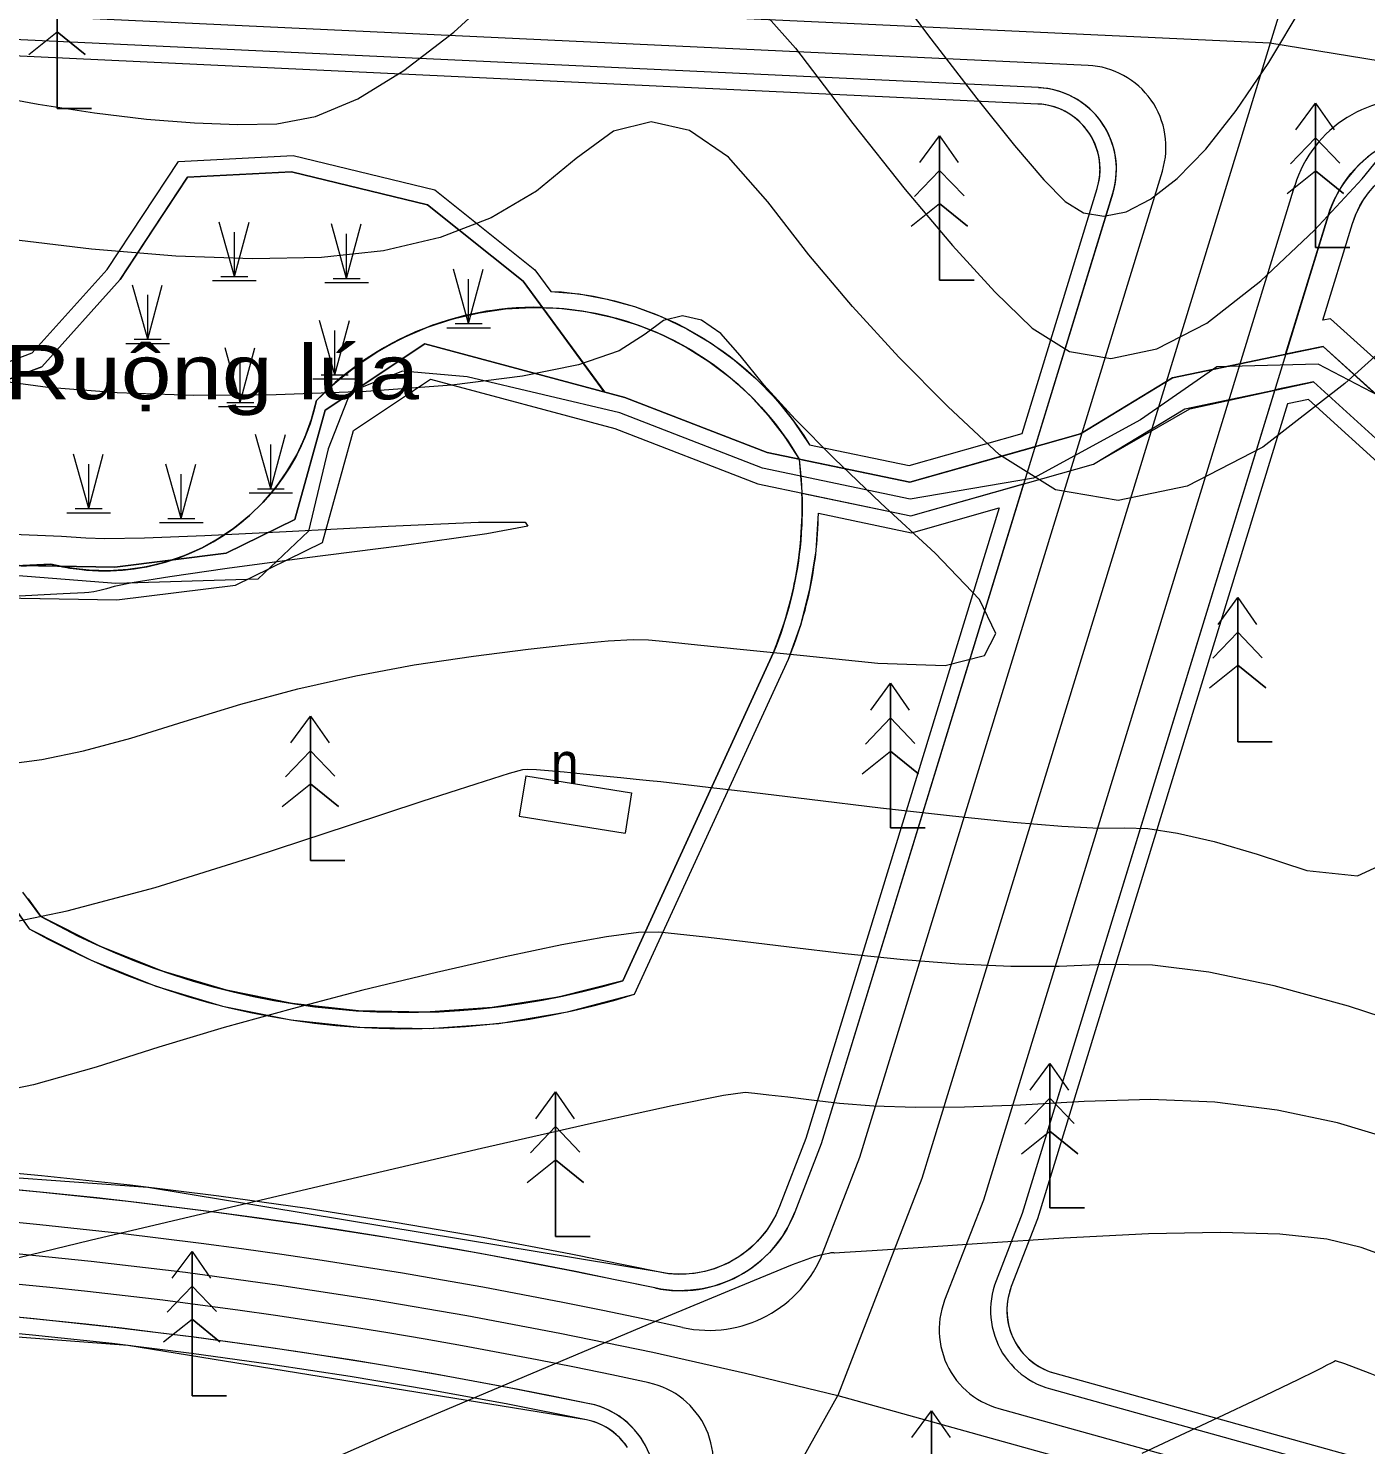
# Model space of a CAD drawing. Header units: metres. Extents: x 533049 to 537618, y 1849954 to 1852676.
# Drawn here: x 535272.5 to 535436.2, y 1851406.4 to 1851579.7 of the extents above; entities that cross this region are included whole.
import ezdxf

# ---------------------------------------------------------------- set-up
doc = ezdxf.new("R2010")
doc.units = ezdxf.units.M
doc.header["$LTSCALE"] = 2
for name, color, linetype, lineweight in [('13', 7, 'Continuous', 13), ('14', 7, 'Continuous', 13), ('20', 7, 'Continuous', 13), ('47', 7, 'Continuous', 13), ('50', 7, 'Continuous', 13), ('54', 7, 'Continuous', 13), ('55', 7, 'Continuous', 13), ('57', 7, 'Continuous', 13), ('60', 7, 'Continuous', 13), ('8', 7, 'Continuous', 13)]:
    doc.layers.add(name, color=color, linetype=linetype, lineweight=lineweight)

msp = doc.modelspace()

# ---------------------------------------------------------------- linework, layer by layer
at = {"linetype": 'Continuous', "lineweight": 13}
msp.add_lwpolyline([(535342.97, 1851535.25), (535333.02, 1851548.79), (535321.32, 1851558.14), (535304.68, 1851562.17), (535291.96, 1851561.5), (535287.84, 1851555.26), (535283.71, 1851549.01), (535274.11, 1851538.31), (535251.58, 1851529.83), (535233.73, 1851526.04), (535223.69, 1851522.92), (535218.31, 1851514.38), (535236.23, 1851514.62), (535259.65, 1851514.22), (535283.07, 1851513.82), (535296.67, 1851515.51), (535305.09, 1851519.62), (535308.8, 1851533.02), (535320.98, 1851541.14), (535342.96, 1851535.25), (535333.02, 1851548.79), (535321.32, 1851558.14)], dxfattribs=at)
at = {"layer": '13'}
for points in [[(535443.66, 1851640.57), (535381.81, 1851438.99), (535371.54, 1851412.45)], [(535424.43, 1851577.9), (535269.24, 1851585.19)], [(535716.45, 1851530.29), (535424.43, 1851577.9)], [(535268.59, 1851430.07), (535280.15, 1851428.9), (535291.69, 1851427.53), (535303.2, 1851425.97), (535314.68, 1851424.2), (535326.13, 1851422.24), (535337.54, 1851420.09), (535348.92, 1851417.74), (535360.25, 1851415.19), (535371.54, 1851412.45), (535648.5, 1851335.41)], [(535300.33, 1851285.11), (535371.54, 1851412.45)]]:
    msp.add_lwpolyline(points, dxfattribs=at)
at = {"layer": '14'}
for points in [[(535251.02, 1851531.76), (535272.95, 1851540.01), (535282.12, 1851550.24), (535290.85, 1851563.44), (535304.87, 1851564.18), (535322.22, 1851559.98), (535334.47, 1851550.19), (535336.41, 1851547.55), (535337.72, 1851547.47), (535339.04, 1851547.34), (535340.35, 1851547.17), (535341.65, 1851546.95), (535342.95, 1851546.69), (535344.23, 1851546.39), (535345.51, 1851546.04), (535346.77, 1851545.65), (535348.02, 1851545.22), (535349.25, 1851544.75), (535350.47, 1851544.23), (535351.67, 1851543.68), (535352.85, 1851543.08), (535354.01, 1851542.45), (535355.14, 1851541.77), (535356.26, 1851541.06), (535357.34, 1851540.31), (535358.41, 1851539.53), (535359.44, 1851538.71), (535360.45, 1851537.86), (535361.43, 1851536.97), (535362.38, 1851536.05), (535363.29, 1851535.1), (535364.18, 1851534.12), (535365.03, 1851533.1), (535365.84, 1851532.07), (535366.63, 1851531), (535367.37, 1851529.91), (535368.08, 1851528.79), (535380.27, 1851526.25), (535394.09, 1851530.17), (535403.29, 1851560.14), (535403.42, 1851560.62), (535403.53, 1851561.11), (535403.6, 1851561.61), (535403.63, 1851562.11), (535403.64, 1851562.61), (535403.62, 1851563.12), (535403.56, 1851563.62), (535403.48, 1851564.11), (535403.36, 1851564.6), (535403.21, 1851565.08), (535403.03, 1851565.55), (535402.83, 1851566.01), (535402.59, 1851566.45), (535402.33, 1851566.88), (535402.04, 1851567.29), (535401.72, 1851567.68), (535401.39, 1851568.05), (535401.03, 1851568.4), (535400.64, 1851568.73), (535400.24, 1851569.03), (535399.82, 1851569.31), (535399.38, 1851569.55), (535398.93, 1851569.78), (535398.47, 1851569.97), (535397.99, 1851570.13), (535397.51, 1851570.26), (535397.02, 1851570.36), (535396.52, 1851570.44), (535396.02, 1851570.47), (535268.83, 1851576.45)], [(535251.02, 1851531.76), (535272.95, 1851540.01), (535282.12, 1851550.24), (535290.85, 1851563.44), (535304.87, 1851564.18), (535322.22, 1851559.98), (535334.47, 1851550.19), (535336.41, 1851547.55), (535339.87, 1851547.24), (535343.3, 1851546.61), (535346.66, 1851545.69), (535349.92, 1851544.47), (535353.06, 1851542.97), (535356.05, 1851541.2), (535358.88, 1851539.16), (535361.52, 1851536.89), (535363.94, 1851534.39), (535366.13, 1851531.68), (535368.08, 1851528.79), (535380.27, 1851526.25), (535394.09, 1851530.17), (535403.29, 1851560.14), (535403.47, 1851560.81), (535403.58, 1851561.49), (535403.64, 1851562.18), (535403.63, 1851562.88), (535403.57, 1851563.57), (535403.45, 1851564.25), (535403.26, 1851564.92), (535403.02, 1851565.57), (535402.73, 1851566.2), (535402.38, 1851566.8), (535401.98, 1851567.37), (535401.53, 1851567.9), (535401.04, 1851568.39), (535400.51, 1851568.83), (535399.94, 1851569.23), (535399.34, 1851569.58), (535398.71, 1851569.87), (535398.06, 1851570.11), (535397.39, 1851570.29), (535396.71, 1851570.41), (535396.02, 1851570.47), (535268.83, 1851576.45)], [(535430.91, 1851544.01), (535434.55, 1851555.84), (535434.9, 1851556.85), (535435.35, 1851557.81), (535435.88, 1851558.73), (535436.49, 1851559.6), (535437.18, 1851560.41), (535437.93, 1851561.16), (535438.75, 1851561.84), (535439.63, 1851562.44), (535440.56, 1851562.96), (535441.53, 1851563.39), (535442.53, 1851563.74), (535443.56, 1851563.99), (535444.61, 1851564.16), (535445.68, 1851564.22), (535446.74, 1851564.19), (535447.79, 1851564.07), (535714.86, 1851520.53)], [(535430.91, 1851544.01), (535434.55, 1851555.84), (535434.73, 1851556.4), (535434.95, 1851556.95), (535435.19, 1851557.48), (535435.45, 1851558), (535435.74, 1851558.51), (535436.06, 1851559.01), (535436.4, 1851559.49)], [(535451.5, 1851525.03), (535450.05, 1851524.95), (535446.59, 1851530.94), (535431.86, 1851544.2), (535430.91, 1851544.01)], [(535446.59, 1851530.94), (535431.86, 1851544.2), (535430.91, 1851544.01)], [(535439.41, 1851525.01), (535429.17, 1851534.31), (535426.58, 1851533.77), (535395.99, 1851434.08), (535392.78, 1851425.78), (535392.62, 1851425.34), (535392.5, 1851424.9), (535392.39, 1851424.45), (535392.32, 1851424), (535392.27, 1851423.54), (535392.24, 1851423.08), (535392.24, 1851422.62), (535392.27, 1851422.16), (535392.33, 1851421.71)], [(535439.41, 1851525.01), (535429.17, 1851534.31), (535426.58, 1851533.77), (535395.99, 1851434.08), (535392.78, 1851425.78), (535392.55, 1851425.11), (535392.39, 1851424.43), (535392.28, 1851423.73), (535392.24, 1851423.03), (535392.26, 1851422.33), (535392.34, 1851421.63), (535392.48, 1851420.95), (535392.68, 1851420.27), (535392.94, 1851419.62), (535393.25, 1851418.99), (535393.62, 1851418.39), (535394.04, 1851417.83)], [(535270.63, 1851472.3), (535272.59, 1851469.57), (535280.18, 1851465.7), (535288.08, 1851462.54), (535296.24, 1851460.11), (535304.58, 1851458.43), (535313.05, 1851457.51), (535321.56, 1851457.37), (535330.05, 1851457.99), (535338.45, 1851459.39), (535346.68, 1851461.54), (535365.51, 1851502.56), (535367.05, 1851506.87), (535368.18, 1851511.3), (535368.89, 1851515.82), (535369.18, 1851520.39), (535380.55, 1851518.02), (535391.3, 1851521.06), (535367.62, 1851443.9), (535364.41, 1851435.59), (535363.95, 1851434.54), (535363.4, 1851433.54), (535362.76, 1851432.58), (535362.04, 1851431.69), (535361.24, 1851430.86), (535360.38, 1851430.11), (535359.45, 1851429.44), (535358.47, 1851428.85), (535357.44, 1851428.35), (535356.36, 1851427.94), (535355.26, 1851427.63), (535354.13, 1851427.41), (535352.99, 1851427.3), (535351.84, 1851427.29), (535350.7, 1851427.38), (535349.57, 1851427.57), (535287.1, 1851437.92)], [(535271.12, 1851471.66), (535272.59, 1851469.57), (535274.91, 1851468.3), (535277.26, 1851467.09), (535279.64, 1851465.95), (535282.06, 1851464.87), (535284.5, 1851463.87), (535286.98, 1851462.93), (535289.47, 1851462.07), (535291.99, 1851461.28), (535294.53, 1851460.55), (535297.1, 1851459.9), (535299.67, 1851459.32), (535302.27, 1851458.82), (535304.88, 1851458.38), (535307.49, 1851458.03), (535310.12, 1851457.74), (535312.75, 1851457.53), (535315.39, 1851457.39), (535318.04, 1851457.33), (535320.68, 1851457.35), (535323.32, 1851457.43), (535325.96, 1851457.59), (535328.59, 1851457.83), (535331.21, 1851458.14), (535333.83, 1851458.52), (535336.43, 1851458.98), (535339.02, 1851459.51), (535341.59, 1851460.12), (535344.15, 1851460.79), (535346.68, 1851461.54), (535365.51, 1851502.56), (535365.74, 1851503.15), (535365.97, 1851503.74), (535366.2, 1851504.33), (535366.41, 1851504.92), (535366.62, 1851505.52), (535366.81, 1851506.12), (535367, 1851506.72), (535367.19, 1851507.32), (535367.36, 1851507.93), (535367.53, 1851508.54), (535367.69, 1851509.15), (535367.84, 1851509.76), (535367.98, 1851510.38), (535368.12, 1851511), (535368.24, 1851511.61), (535368.36, 1851512.23), (535368.47, 1851512.86), (535368.58, 1851513.48), (535368.67, 1851514.1), (535368.76, 1851514.73), (535368.84, 1851515.35), (535368.91, 1851515.98), (535368.97, 1851516.61), (535369.03, 1851517.24), (535369.07, 1851517.87), (535369.11, 1851518.5), (535369.14, 1851519.13), (535369.16, 1851519.76), (535369.18, 1851520.39), (535380.55, 1851518.02), (535391.3, 1851521.06), (535367.62, 1851443.9), (535364.41, 1851435.59), (535364.17, 1851435.01), (535363.9, 1851434.44), (535363.6, 1851433.88), (535363.27, 1851433.34), (535362.92, 1851432.81), (535362.54, 1851432.3), (535362.14, 1851431.81), (535361.72, 1851431.34), (535361.27, 1851430.89), (535360.81, 1851430.46), (535360.32, 1851430.06), (535359.81, 1851429.68), (535359.29, 1851429.33)], [(535287.1, 1851437.92), (535223.94, 1851442.49), (535160.63, 1851441.22), (535097.71, 1851434.14), (535035.7, 1851421.31), (535024.38, 1851418.94), (535012.9, 1851417.57), (535001.35, 1851417.21), (534989.81, 1851417.86), (534978.36, 1851419.52), (534967.11, 1851422.17), (534956.13, 1851425.8), (534945.51, 1851430.37), (534944.9, 1851430.71), (534944.31, 1851431.09), (534943.76, 1851431.53), (534943.25, 1851432.01), (534942.78, 1851432.54), (534942.37, 1851433.1), (534942, 1851433.7), (534941.69, 1851434.33), (534941.43, 1851434.98), (534941.23, 1851435.66)], [(535359.29, 1851429.33), (535358.74, 1851429), (535358.19, 1851428.7), (535357.62, 1851428.43), (535357.03, 1851428.18), (535356.44, 1851427.96), (535355.83, 1851427.78), (535355.22, 1851427.62), (535354.6, 1851427.49), (535353.98, 1851427.39), (535353.35, 1851427.33), (535352.71, 1851427.29), (535352.08, 1851427.28), (535351.45, 1851427.31), (535350.82, 1851427.36), (535350.19, 1851427.45), (535349.57, 1851427.57), (535338.87, 1851429.76), (535328.14, 1851431.79), (535317.38, 1851433.64), (535306.59, 1851435.32), (535295.77, 1851436.84), (535284.93, 1851438.18), (535274.07, 1851439.34), (535263.2, 1851440.34)], [(535392.33, 1851421.71), (535392.41, 1851421.25), (535392.52, 1851420.8), (535392.65, 1851420.36), (535392.81, 1851419.93), (535392.99, 1851419.51), (535393.2, 1851419.1), (535393.43, 1851418.7), (535393.68, 1851418.31), (535393.95, 1851417.94), (535394.25, 1851417.59), (535394.56, 1851417.26), (535394.89, 1851416.94), (535395.25, 1851416.64), (535395.61, 1851416.36), (535396, 1851416.11), (535396.39, 1851415.88), (535396.8, 1851415.67), (535397.22, 1851415.48), (535397.66, 1851415.32), (535398.09, 1851415.18)], [(535394.04, 1851417.83), (535394.51, 1851417.31), (535395.02, 1851416.83), (535395.57, 1851416.39), (535396.16, 1851416.01), (535396.78, 1851415.68), (535397.43, 1851415.4), (535398.09, 1851415.18)], [(535398.09, 1851415.18), (535635.56, 1851349.12)], [(535398.09, 1851415.18), (535635.56, 1851349.12)]]:
    msp.add_lwpolyline(points, dxfattribs=at)
at = {"layer": '20'}
for p, q in [((535333.35, 1851488.27), (535332.56, 1851483.34)), ((535333.35, 1851488.27), (535346.3, 1851486.2)), ((535346.3, 1851486.2), (535345.51, 1851481.27)), ((535332.56, 1851483.34), (535345.51, 1851481.27))]:
    msp.add_line(p, q, dxfattribs=at)
msp.add_lwpolyline([(535218.31, 1851514.38), (535223.69, 1851522.92), (535233.73, 1851526.04), (535251.58, 1851529.83), (535274.11, 1851538.31), (535283.71, 1851549.01), (535291.96, 1851561.5), (535304.68, 1851562.17), (535321.32, 1851558.14), (535333.02, 1851548.79), (535342.97, 1851535.25)], dxfattribs=at)
at = {"layer": '47'}
msp.add_lwpolyline([(535251.58, 1851529.83), (535274.11, 1851538.31), (535283.71, 1851549.01), (535291.96, 1851561.5), (535304.68, 1851562.17), (535321.32, 1851558.14), (535333.02, 1851548.79), (535335.37, 1851545.59), (535331.95, 1851545.51), (535328.56, 1851545.11), (535325.22, 1851544.4), (535321.95, 1851543.4), (535318.8, 1851542.09), (535315.77, 1851540.51), (535312.91, 1851538.65), (535310.22, 1851536.54), (535307.74, 1851534.19), (535307.13, 1851531.9), (535306.32, 1851529.68), (535305.32, 1851527.54), (535304.12, 1851525.5), (535302.75, 1851523.57), (535301.22, 1851521.77), (535299.53, 1851520.11), (535297.7, 1851518.61), (535295.74, 1851517.29), (535293.67, 1851516.14), (535291.51, 1851515.18), (535289.27, 1851514.41), (535286.97, 1851513.85), (535284.63, 1851513.5), (535282.27, 1851513.36), (535279.9, 1851513.42), (535277.56, 1851513.7), (535275.24, 1851514.19), (535266.63, 1851513.75)], dxfattribs=at)
at = {"layer": '50'}
for points in [[(535345.76, 1851406.17), (535345.35, 1851406.72), (535344.89, 1851407.23), (535344.4, 1851407.69), (535343.87, 1851408.12), (535343.3, 1851408.5), (535342.7, 1851408.83), (535342.07, 1851409.1), (535341.43, 1851409.32), (535340.77, 1851409.49), (535284.67, 1851418.57), (535228.01, 1851422.86), (535171.19, 1851422.31), (535114.62, 1851416.95), (535058.71, 1851406.79)], [(535345.8, 1851406.11), (535345.5, 1851406.53), (535345.17, 1851406.93), (535344.81, 1851407.31), (535344.43, 1851407.66), (535344.03, 1851407.99), (535343.61, 1851408.29), (535343.18, 1851408.57), (535342.72, 1851408.82), (535342.25, 1851409.03), (535341.77, 1851409.22), (535341.27, 1851409.37), (535340.77, 1851409.49), (535331.15, 1851411.4), (535321.51, 1851413.16), (535311.85, 1851414.78), (535302.16, 1851416.26), (535292.45, 1851417.6), (535282.73, 1851418.8), (535272.98, 1851419.85), (535263.23, 1851420.77), (535253.46, 1851421.53), (535243.68, 1851422.16), (535233.89, 1851422.64)]]:
    msp.add_lwpolyline(points, dxfattribs=at)
at = {"layer": '54'}
msp.add_line((535402.18, 1851575.19), (535269.06, 1851581.44), dxfattribs=at)
for points in [[(535369.76, 1851430.02), (535374.24, 1851441.61), (535411.27, 1851562.27)], [(535427.45, 1851560.47), (535389.37, 1851436.37), (535384.62, 1851424.1), (535384.43, 1851423.55), (535384.27, 1851423), (535384.14, 1851422.44), (535384.05, 1851421.87), (535383.98, 1851421.3), (535383.95, 1851420.73), (535383.96, 1851420.15), (535383.99, 1851419.58), (535384.06, 1851419.01), (535384.16, 1851418.44), (535384.3, 1851417.88), (535384.46, 1851417.33), (535384.66, 1851416.79), (535384.89, 1851416.26), (535385.15, 1851415.75), (535385.43, 1851415.25), (535385.75, 1851414.77), (535386.09, 1851414.31), (535386.46, 1851413.86), (535386.85, 1851413.44), (535387.27, 1851413.05), (535387.71, 1851412.68), (535388.17, 1851412.33), (535388.65, 1851412.01), (535389.14, 1851411.72), (535389.65, 1851411.46), (535390.18, 1851411.23), (535390.72, 1851411.02), (535391.27, 1851410.85), (535635.85, 1851342.82)]]:
    msp.add_lwpolyline(points, dxfattribs=at)
for centre, radius, start, end in [((535401.71, 1851565.2), 10, 342.9398, 87.3103), ((535441.8, 1851556.07), 15, 80.7396, 162.9398), ((535205.99, 1850754.88), 681.84, 77.58775, 104.33366), ((535205.99, 1850754.88), 674.34, 77.80504, 103.01949), ((535355.77, 1851435.43), 15, 257.5878, 338.8601), ((535346.32, 1851404.23), 10, 330.7866, 77.805)]:
    msp.add_arc(centre, radius, start, end, dxfattribs=at)
at = {"layer": '55'}
msp.add_line((535396.11, 1851572.47), (535268.92, 1851578.45), dxfattribs=at)
for points in [[(535405.2, 1851559.55), (535369.51, 1851443.25), (535366.27, 1851434.87)], [(535431.55, 1851556.77), (535394.1, 1851434.74), (535390.91, 1851426.5), (535390.72, 1851425.96), (535390.56, 1851425.4), (535390.43, 1851424.84), (535390.34, 1851424.28), (535390.27, 1851423.7), (535390.24, 1851423.13), (535390.24, 1851422.55), (535390.28, 1851421.98), (535390.35, 1851421.41), (535390.45, 1851420.84), (535390.59, 1851420.28), (535390.75, 1851419.73), (535390.95, 1851419.19), (535391.18, 1851418.66), (535391.43, 1851418.15), (535391.72, 1851417.65), (535392.04, 1851417.17), (535392.38, 1851416.71), (535392.75, 1851416.27), (535393.14, 1851415.85), (535393.56, 1851415.45), (535394, 1851415.08), (535394.46, 1851414.73), (535394.94, 1851414.41), (535395.43, 1851414.12), (535395.94, 1851413.86), (535396.47, 1851413.63), (535397.01, 1851413.43), (535397.56, 1851413.26), (535635.02, 1851347.2)], [(535348.11, 1851406.11), (535347.8, 1851406.68), (535347.46, 1851407.22), (535347.08, 1851407.75), (535346.67, 1851408.25), (535346.23, 1851408.72), (535345.75, 1851409.17), (535345.26, 1851409.58), (535344.73, 1851409.96), (535344.18, 1851410.3), (535343.61, 1851410.61), (535343.02, 1851410.88), (535342.42, 1851411.11), (535341.8, 1851411.3), (535341.17, 1851411.45), (535331.53, 1851413.36), (535321.86, 1851415.13), (535312.17, 1851416.76), (535302.45, 1851418.24), (535292.71, 1851419.59), (535282.96, 1851420.79), (535273.18, 1851421.84), (535263.4, 1851422.76)]]:
    msp.add_lwpolyline(points, dxfattribs=at)
for centre, radius, start, end in [((535395.65, 1851562.48), 10, 342.9398, 87.3103), ((535445.89, 1851552.36), 15, 80.7396, 162.9398), ((535205.99, 1850754.88), 685.84, 77.95129, 104.33367), ((535352.29, 1851440.28), 15, 257.9513, 338.8601), ((535205.99, 1850754.88), 670.34, 78.36583, 102.7302), ((535339.16, 1851401.65), 10, 330.7866, 78.3658)]:
    msp.add_arc(centre, radius, start, end, dxfattribs=at)
at = {"layer": '57'}
for p, q in [((535276.01, 1851587.59), (535276.01, 1851569.92)), ((535272.53, 1851576.53), (535276.01, 1851579.31)), ((535279.42, 1851576.53), (535276.01, 1851579.31)), ((535276.01, 1851569.92), (535280.22, 1851569.92)), ((535430.01, 1851570.59), (535430.01, 1851552.92)), ((535384.01, 1851566.59), (535384.01, 1851548.92)), ((535426.95, 1851563.15), (535430.01, 1851566.35)), ((535432.99, 1851563.22), (535430.01, 1851566.35)), ((535380.95, 1851559.15), (535384.01, 1851562.35)), ((535386.99, 1851559.22), (535384.01, 1851562.35)), ((535426.53, 1851559.53), (535430.01, 1851562.31)), ((535433.42, 1851559.53), (535430.01, 1851562.31)), ((535380.53, 1851555.53), (535384.01, 1851558.31)), ((535387.42, 1851555.53), (535384.01, 1851558.31)), ((535297.69, 1851549.38), (535295.83, 1851556.03)), ((535297.69, 1851549.38), (535299.48, 1851556.03)), ((535311.42, 1851549.14), (535309.56, 1851555.79)), ((535311.42, 1851549.14), (535313.21, 1851555.79)), ((535297.69, 1851549.38), (535297.69, 1851554.81)), ((535311.42, 1851549.14), (535311.42, 1851554.57)), ((535430.01, 1851552.92), (535434.22, 1851552.92)), ((535326.36, 1851543.6), (535324.5, 1851550.25)), ((535326.36, 1851543.6), (535328.15, 1851550.25)), ((535287.09, 1851541.68), (535285.23, 1851548.32)), ((535287.09, 1851541.68), (535288.87, 1851548.32)), ((535295.02, 1851548.87), (535300.35, 1851548.87)), ((535296.04, 1851549.38), (535299.34, 1851549.38)), ((535308.75, 1851548.63), (535314.09, 1851548.63)), ((535309.78, 1851549.14), (535313.07, 1851549.14)), ((535326.36, 1851543.6), (535326.36, 1851549.03)), ((535384.01, 1851548.92), (535388.22, 1851548.92)), ((535287.09, 1851541.68), (535287.09, 1851547.11)), ((535309.98, 1851537.34), (535308.11, 1851543.99)), ((535309.98, 1851537.34), (535311.76, 1851543.99)), ((535323.69, 1851543.09), (535329.02, 1851543.09)), ((535324.71, 1851543.6), (535328.01, 1851543.6)), ((535285.44, 1851541.68), (535288.73, 1851541.68)), ((535309.98, 1851537.34), (535309.98, 1851542.77)), ((535284.42, 1851541.16), (535289.75, 1851541.16)), ((535298.41, 1851533.97), (535296.55, 1851540.62)), ((535298.41, 1851533.97), (535300.2, 1851540.62)), ((535298.41, 1851533.97), (535298.41, 1851539.4)), ((535307.3, 1851536.83), (535312.64, 1851536.83)), ((535308.33, 1851537.34), (535311.62, 1851537.34)), ((535295.74, 1851533.46), (535301.08, 1851533.46)), ((535296.77, 1851533.97), (535300.06, 1851533.97)), ((535302.15, 1851523.39), (535300.29, 1851530.03)), ((535302.15, 1851523.39), (535303.94, 1851530.03)), ((535279.86, 1851520.97), (535278, 1851527.61)), ((535279.86, 1851520.97), (535281.65, 1851527.61)), ((535302.15, 1851523.39), (535302.15, 1851528.82)), ((535279.86, 1851520.97), (535279.86, 1851526.4)), ((535291.18, 1851519.76), (535289.32, 1851526.41)), ((535291.18, 1851519.76), (535292.97, 1851526.41)), ((535291.18, 1851519.76), (535291.18, 1851525.19)), ((535299.48, 1851522.88), (535304.82, 1851522.88)), ((535300.51, 1851523.39), (535303.8, 1851523.39)), ((535278.22, 1851520.97), (535281.51, 1851520.97)), ((535277.19, 1851520.45), (535282.53, 1851520.45)), ((535288.51, 1851519.25), (535293.85, 1851519.25)), ((535289.54, 1851519.76), (535292.83, 1851519.76)), ((535420.51, 1851510.09), (535420.51, 1851492.42)), ((535417.45, 1851502.65), (535420.51, 1851505.85)), ((535423.49, 1851502.72), (535420.51, 1851505.85)), ((535417.03, 1851499.03), (535420.51, 1851501.81)), ((535423.92, 1851499.03), (535420.51, 1851501.81)), ((535378.01, 1851499.59), (535378.01, 1851481.92)), ((535307.01, 1851495.59), (535307.01, 1851477.92)), ((535374.95, 1851492.15), (535378.01, 1851495.35)), ((535380.99, 1851492.22), (535378.01, 1851495.35)), ((535303.95, 1851488.15), (535307.01, 1851491.35)), ((535309.99, 1851488.22), (535307.01, 1851491.35)), ((535374.53, 1851488.53), (535378.01, 1851491.31)), ((535381.42, 1851488.53), (535378.01, 1851491.31)), ((535420.51, 1851492.42), (535424.72, 1851492.42)), ((535333.35, 1851488.27), (535332.56, 1851483.34)), ((535333.35, 1851488.27), (535346.3, 1851486.2)), ((535303.53, 1851484.53), (535307.01, 1851487.31)), ((535310.42, 1851484.53), (535307.01, 1851487.31)), ((535346.3, 1851486.2), (535345.51, 1851481.27)), ((535332.56, 1851483.34), (535345.51, 1851481.27)), ((535378.01, 1851481.92), (535382.22, 1851481.92)), ((535307.01, 1851477.92), (535311.22, 1851477.92)), ((535397.51, 1851453.09), (535397.51, 1851435.42)), ((535337.01, 1851449.59), (535337.01, 1851431.92)), ((535394.45, 1851445.65), (535397.51, 1851448.85)), ((535400.49, 1851445.72), (535397.51, 1851448.85)), ((535333.95, 1851442.15), (535337.01, 1851445.35)), ((535339.99, 1851442.22), (535337.01, 1851445.35)), ((535394.03, 1851442.03), (535397.51, 1851444.81)), ((535400.92, 1851442.03), (535397.51, 1851444.81)), ((535333.53, 1851438.53), (535337.01, 1851441.31)), ((535340.42, 1851438.53), (535337.01, 1851441.31)), ((535397.51, 1851435.42), (535401.72, 1851435.42)), ((535337.01, 1851431.92), (535341.22, 1851431.92)), ((535292.51, 1851430.09), (535292.51, 1851412.42)), ((535289.45, 1851422.65), (535292.51, 1851425.85)), ((535295.49, 1851422.72), (535292.51, 1851425.85)), ((535289.03, 1851419.03), (535292.51, 1851421.81)), ((535295.92, 1851419.03), (535292.51, 1851421.81)), ((535292.51, 1851412.42), (535296.72, 1851412.42)), ((535383.01, 1851410.59), (535383.01, 1851392.92))]:
    msp.add_line(p, q, dxfattribs=at)
for points in [[(535280.22, 1851569.92), (535276.01, 1851569.92), (535276.01, 1851587.59)], [(535376.3, 1851587.3), (535382.93, 1851578.46), (535388.55, 1851571.16), (535393.16, 1851565.41), (535396.77, 1851561.2), (535399.38, 1851558.54), (535401.61, 1851557.14), (535404.09, 1851556.73), (535406.83, 1851557.29), (535409.83, 1851558.84), (535413.08, 1851561.37), (535416.58, 1851564.96), (535420.32, 1851569.69), (535424.28, 1851575.56), (535428.49, 1851582.57)], [(535240.57, 1851580.32), (535245.48, 1851578.08), (535249.91, 1851576.29), (535254.94, 1851574.63), (535260.58, 1851573.1), (535266.83, 1851571.71), (535273.69, 1851570.44), (535280.59, 1851569.39), (535286.95, 1851568.63), (535292.79, 1851568.15), (535298.1, 1851567.96), (535302.87, 1851568.06), (535307.61, 1851568.94), (535312.8, 1851571.1), (535318.45, 1851574.55), (535324.56, 1851579.28), (535331.12, 1851585.3)], [(535359.11, 1851585.52), (535366.37, 1851577.32), (535373.37, 1851568.07), (535379.77, 1851560.02), (535385.57, 1851553.16), (535390.76, 1851547.51), (535395.35, 1851543.05), (535399.91, 1851540.2), (535404.98, 1851539.35), (535410.58, 1851540.5), (535416.69, 1851543.66), (535423.33, 1851548.82), (535429.89, 1851555.03), (535435.74, 1851561.31), (535440.9, 1851567.66)], [(535272.53, 1851576.53), (535276.01, 1851579.31), (535279.42, 1851576.53)], [(535427.59, 1851567.3), (535430.01, 1851570.59), (535432.28, 1851567.3)], [(535427.59, 1851567.3), (535430.01, 1851570.59), (535432.28, 1851567.3)], [(535434.22, 1851552.92), (535430.01, 1851552.92), (535430.01, 1851570.59)], [(535443.01, 1851544.74), (535433.58, 1851536.28), (535423.56, 1851528.48), (535414.32, 1851523.71), (535405.87, 1851521.97), (535398.2, 1851523.25), (535391.33, 1851527.56), (535385.01, 1851533.46), (535379.02, 1851539.51), (535373.35, 1851545.69), (535368.01, 1851552.03), (535362.99, 1851558.51), (535358.16, 1851563.96), (535353.4, 1851567.22), (535348.71, 1851568.28), (535344.09, 1851567.15), (535339.54, 1851563.82), (535334.68, 1851559.79), (535329.12, 1851556.56), (535322.88, 1851554.14), (535315.95, 1851552.51), (535308.34, 1851551.69), (535299.9, 1851551.52), (535290.53, 1851551.85), (535280.22, 1851552.7), (535268.97, 1851554.05)], [(535381.59, 1851563.3), (535384.01, 1851566.59), (535386.28, 1851563.3)], [(535381.59, 1851563.3), (535384.01, 1851566.59), (535386.28, 1851563.3)], [(535388.22, 1851548.92), (535384.01, 1851548.92), (535384.01, 1851566.59)], [(535426.95, 1851563.15), (535430.01, 1851566.35), (535432.99, 1851563.22)], [(535218.31, 1851514.38), (535223.69, 1851522.92), (535233.73, 1851526.04), (535251.58, 1851529.83), (535274.11, 1851538.31), (535283.71, 1851549.01), (535291.96, 1851561.5), (535304.68, 1851562.17), (535321.32, 1851558.14), (535333.02, 1851548.79), (535342.97, 1851535.25)], [(535380.95, 1851559.15), (535384.01, 1851562.35), (535386.99, 1851559.22)], [(535426.53, 1851559.53), (535430.01, 1851562.31), (535433.42, 1851559.53)], [(535380.53, 1851555.53), (535384.01, 1851558.31), (535387.42, 1851555.53)], [(535269.78, 1851489.7), (535274.14, 1851490.28), (535279.23, 1851491.34), (535285.03, 1851492.88), (535291.54, 1851494.91), (535298.46, 1851497.05), (535305.46, 1851498.92), (535312.54, 1851500.52), (535319.71, 1851501.86), (535326.96, 1851502.92), (535333.65, 1851503.75), (535339.14, 1851504.37), (535343.42, 1851504.77), (535346.5, 1851504.96), (535348.38, 1851504.93), (535350.52, 1851504.71), (535354.39, 1851504.32), (535360, 1851503.74), (535367.35, 1851502.98), (535376.43, 1851502.05), (535384.67, 1851501.77), (535389.5, 1851502.98), (535390.9, 1851505.67), (535388.9, 1851509.85), (535383.47, 1851515.52), (535376.81, 1851521.62), (535371.09, 1851527.09), (535366.32, 1851531.92), (535362.49, 1851536.13), (535359.61, 1851539.7), (535357.21, 1851542.41), (535354.85, 1851544.02), (535352.52, 1851544.55), (535350.22, 1851543.99), (535347.96, 1851542.33), (535344.8, 1851540.29), (535339.8, 1851538.57), (535332.97, 1851537.17), (535324.3, 1851536.08), (535313.8, 1851535.31), (535302.8, 1851534.89), (535292.65, 1851534.82), (535283.34, 1851535.12), (535274.87, 1851535.78), (535267.25, 1851536.8)], [(535077.79, 1851487.51), (535119.51, 1851501.84), (535152.8, 1851509.24), (535203.94, 1851514.19), (535236.23, 1851514.62), (535283.07, 1851513.82), (535296.67, 1851515.51), (535305.09, 1851519.62), (535308.8, 1851533.02), (535320.98, 1851541.14), (535345.48, 1851534.57), (535362.88, 1851527.83), (535380.34, 1851524.2), (535401.24, 1851530.11), (535412.51, 1851536.97), (535430.94, 1851540.8), (535444.12, 1851528.83)], [(535439.73, 1851533.76), (535430.35, 1851538.64), (535417.92, 1851538.33), (535408.6, 1851531.84), (535395.49, 1851524.68), (535380.41, 1851522.14), (535362.31, 1851525.91), (535344.86, 1851532.67), (535326.2, 1851537.11), (535318.26, 1851537.79), (535311.89, 1851535.26), (535309.16, 1851528.29), (535306.78, 1851518.22), (535300.55, 1851512.32), (535283.18, 1851511.82), (535261.45, 1851513.5)], [(535079.59, 1851483.9), (535120.59, 1851497.98), (535153.42, 1851505.28), (535204.16, 1851510.19), (535236.23, 1851510.62), (535283.29, 1851509.82), (535297.83, 1851511.62), (535308.47, 1851516.82), (535312.25, 1851530.52), (535321.69, 1851536.81), (535344.24, 1851530.76), (535361.74, 1851523.98), (535380.48, 1851520.08), (535402.85, 1851526.41), (535414.01, 1851533.19), (535429.76, 1851536.47), (535440.98, 1851526.28)], [(535269.62, 1851517.87), (535276.53, 1851517.6), (535279.52, 1851517.39), (535281.82, 1851517.31), (535286.67, 1851517.41), (535294.06, 1851517.69), (535304.01, 1851518.15), (535316.5, 1851518.8), (535327.58, 1851519.29)], [(535327.58, 1851519.29), (535333.29, 1851519.3), (535333.62, 1851518.83), (535328.58, 1851517.87), (535318.17, 1851516.43), (535306.28, 1851514.89), (535296.82, 1851513.62), (535289.78, 1851512.62), (535285.17, 1851511.89), (535282.98, 1851511.43), (535282.05, 1851511.14), (535281.23, 1851510.93), (535280.5, 1851510.77), (535279.88, 1851510.69), (535279.36, 1851510.68), (535276.74, 1851510.56), (535269.8, 1851510.17)], [(535418.09, 1851506.8), (535420.51, 1851510.09), (535422.78, 1851506.8)], [(535418.09, 1851506.8), (535420.51, 1851510.09), (535422.78, 1851506.8)], [(535424.72, 1851492.42), (535420.51, 1851492.42), (535420.51, 1851510.09)], [(535417.45, 1851502.65), (535420.51, 1851505.85), (535423.49, 1851502.72)], [(535417.03, 1851499.03), (535420.51, 1851501.81), (535423.92, 1851499.03)], [(535375.59, 1851496.3), (535378.01, 1851499.59), (535380.28, 1851496.3)], [(535375.59, 1851496.3), (535378.01, 1851499.59), (535380.28, 1851496.3)], [(535382.22, 1851481.92), (535378.01, 1851481.92), (535378.01, 1851499.59)], [(535304.59, 1851492.3), (535307.01, 1851495.59), (535309.28, 1851492.3)], [(535304.59, 1851492.3), (535307.01, 1851495.59), (535309.28, 1851492.3)], [(535311.22, 1851477.92), (535307.01, 1851477.92), (535307.01, 1851495.59)], [(535374.95, 1851492.15), (535378.01, 1851495.35), (535380.99, 1851492.22)], [(535303.95, 1851488.15), (535307.01, 1851491.35), (535309.99, 1851488.22)], [(535374.53, 1851488.53), (535378.01, 1851491.31), (535381.42, 1851488.53)], [(535267.78, 1851469.78), (535277.23, 1851471.75), (535288, 1851474.62), (535300.11, 1851478.39), (535311.64, 1851482.19), (535320.69, 1851485.16), (535327.27, 1851487.29), (535331.37, 1851488.59), (535333, 1851489.06), (535333.61, 1851489.08), (535334.66, 1851489.04), (535336.13, 1851488.93), (535338.04, 1851488.76), (535340.38, 1851488.53), (535342.81, 1851488.28), (535344.97, 1851488.06), (535346.87, 1851487.87), (535348.5, 1851487.7), (535349.87, 1851487.56), (535351.94, 1851487.33), (535355.66, 1851486.9), (535361.04, 1851486.26), (535368.08, 1851485.42), (535376.78, 1851484.37), (535385.6, 1851483.36), (535392.99, 1851482.6), (535398.97, 1851482.11), (535403.53, 1851481.88), (535406.66, 1851481.91)], [(535303.53, 1851484.53), (535307.01, 1851487.31), (535310.42, 1851484.53)], [(535406.66, 1851481.91), (535409.49, 1851481.83), (535413.14, 1851481.27), (535417.59, 1851480.22), (535422.85, 1851478.69), (535428.93, 1851476.68), (535435.14, 1851476.04), (535440.83, 1851478.66)], [(535444.17, 1851456.77), (535434.03, 1851460.08), (535424.97, 1851462.58), (535416.97, 1851464.26), (535410.04, 1851465.12), (535404.18, 1851465.18), (535398.65, 1851464.95), (535392.71, 1851464.96), (535386.35, 1851465.23), (535379.58, 1851465.75), (535372.4, 1851466.51), (535365.58, 1851467.33), (535359.89, 1851468), (535355.34, 1851468.53), (535351.92, 1851468.92), (535349.63, 1851469.16), (535347.17, 1851469.09), (535343.22, 1851468.57), (535337.77, 1851467.58), (535330.85, 1851466.12), (535322.43, 1851464.21), (535313.43, 1851462.03), (535304.77, 1851459.78), (535296.44, 1851457.47), (535288.44, 1851455.09), (535280.77, 1851452.64), (535273.12, 1851450.45), (535265.19, 1851448.84)], [(535395.09, 1851449.8), (535397.51, 1851453.09), (535399.78, 1851449.8)], [(535395.09, 1851449.8), (535397.51, 1851453.09), (535399.78, 1851449.8)], [(535401.72, 1851435.42), (535397.51, 1851435.42), (535397.51, 1851453.09)], [(535360.22, 1851449.54), (535357.55, 1851449.17), (535351.27, 1851447.91), (535341.4, 1851445.74), (535327.93, 1851442.67), (535310.85, 1851438.7), (535293.7, 1851434.66), (535280.02, 1851431.41), (535269.8, 1851428.94), (535263.04, 1851427.25), (535259.75, 1851426.35), (535258.03, 1851425.9), (535256.01, 1851425.58), (535253.68, 1851425.39), (535251.05, 1851425.33), (535248.11, 1851425.41), (535244.87, 1851424.83), (535241.33, 1851422.82), (535237.48, 1851419.36), (535233.33, 1851414.47), (535228.88, 1851408.14), (535224.6, 1851401.72)], [(535334.59, 1851446.3), (535337.01, 1851449.59), (535339.28, 1851446.3)], [(535334.59, 1851446.3), (535337.01, 1851449.59), (535339.28, 1851446.3)], [(535341.22, 1851431.92), (535337.01, 1851431.92), (535337.01, 1851449.59)], [(535439.89, 1851443.67), (535432.72, 1851445.83), (535425.31, 1851447.38), (535417.68, 1851448.34), (535409.8, 1851448.69), (535401.7, 1851448.44), (535393.92, 1851447.99), (535387.04, 1851447.74), (535381.06, 1851447.7), (535375.97, 1851447.85), (535371.77, 1851448.2), (535368.31, 1851448.61), (535365.43, 1851448.95), (535363.11, 1851449.22), (535361.38, 1851449.42), (535360.22, 1851449.54)], [(535394.45, 1851445.65), (535397.51, 1851448.85), (535400.49, 1851445.72)], [(535333.95, 1851442.15), (535337.01, 1851445.35), (535339.99, 1851442.22)], [(535394.03, 1851442.03), (535397.51, 1851444.81), (535400.92, 1851442.03)], [(535333.53, 1851438.53), (535337.01, 1851441.31), (535340.42, 1851438.53)], [(535439.44, 1851429.19), (535435.61, 1851430.57), (535431.41, 1851431.57), (535425.66, 1851432.19), (535418.38, 1851432.41), (535409.57, 1851432.25), (535399.22, 1851431.71), (535389.2, 1851431.04), (535381.38, 1851430.52), (535375.77, 1851430.16), (535372.35, 1851429.95), (535371.15, 1851429.88), (535371.04, 1851429.9), (535370.96, 1851429.91), (535370.89, 1851429.91), (535370.84, 1851429.92), (535370.81, 1851429.92), (535370.7, 1851429.91), (535370.44, 1851429.85), (535370.01, 1851429.75), (535369.42, 1851429.62), (535368.66, 1851429.44), (535365.94, 1851428.43), (535359.42, 1851425.77), (535349.11, 1851421.47), (535335.01, 1851415.53), (535317.11, 1851407.96), (535299.01, 1851399.96)], [(535290.09, 1851426.8), (535292.51, 1851430.09), (535294.78, 1851426.8)], [(535290.09, 1851426.8), (535292.51, 1851430.09), (535294.78, 1851426.8)], [(535296.72, 1851412.42), (535292.51, 1851412.42), (535292.51, 1851430.09)], [(535289.45, 1851422.65), (535292.51, 1851425.85), (535295.49, 1851422.72)], [(535289.03, 1851419.03), (535292.51, 1851421.81), (535295.92, 1851419.03)], [(535467.7, 1851402.89), (535458.01, 1851406.53), (535448.91, 1851410.24), (535441.81, 1851413.11), (535436.7, 1851415.14), (535433.58, 1851416.34), (535432.46, 1851416.69), (535432.26, 1851416.59), (535431.91, 1851416.41), (535431.4, 1851416.15), (535430.74, 1851415.8), (535429.93, 1851415.38), (535427.94, 1851414.4), (535423.75, 1851412.41), (535417.35, 1851409.4), (535408.74, 1851405.37)], [(535380.59, 1851407.3), (535383.01, 1851410.59), (535385.28, 1851407.3)], [(535380.59, 1851407.3), (535383.01, 1851410.59), (535385.28, 1851407.3)], [(535387.22, 1851392.92), (535383.01, 1851392.92), (535383.01, 1851410.59)]]:
    msp.add_lwpolyline(points, dxfattribs=at)
at = {"layer": '60'}
for points in [[(535251.58, 1851529.83), (535274.11, 1851538.31), (535283.71, 1851549.01), (535291.96, 1851561.5), (535304.68, 1851562.17), (535321.32, 1851558.14), (535333.02, 1851548.79), (535335.37, 1851545.59), (535336.68, 1851545.54), (535338, 1851545.44), (535339.3, 1851545.3), (535340.61, 1851545.1), (535341.9, 1851544.87), (535343.19, 1851544.59), (535344.46, 1851544.26), (535345.72, 1851543.89), (535346.97, 1851543.47), (535348.2, 1851543.01), (535349.42, 1851542.51), (535350.62, 1851541.96), (535351.79, 1851541.38), (535352.95, 1851540.75), (535354.08, 1851540.08), (535355.19, 1851539.37), (535356.27, 1851538.62), (535357.33, 1851537.84), (535358.36, 1851537.01), (535359.36, 1851536.16), (535360.32, 1851535.26), (535361.26, 1851534.34), (535362.16, 1851533.38), (535363.03, 1851532.39), (535363.86, 1851531.37), (535364.65, 1851530.32), (535365.41, 1851529.24), (535366.13, 1851528.14), (535366.81, 1851527.01), (535380.34, 1851524.2), (535395.69, 1851528.54), (535405.2, 1851559.55), (535405.37, 1851560.16), (535405.5, 1851560.77), (535405.58, 1851561.39), (535405.63, 1851562.02), (535405.64, 1851562.65), (535405.61, 1851563.27), (535405.54, 1851563.9), (535405.43, 1851564.52), (535405.29, 1851565.13), (535405.1, 1851565.73), (535404.88, 1851566.31), (535404.62, 1851566.89), (535404.33, 1851567.44), (535404, 1851567.98), (535403.64, 1851568.49), (535403.25, 1851568.98), (535402.82, 1851569.45), (535402.37, 1851569.88), (535401.89, 1851570.29), (535401.39, 1851570.67), (535400.87, 1851571.01), (535400.32, 1851571.32), (535399.76, 1851571.6), (535399.18, 1851571.84), (535398.58, 1851572.04), (535397.98, 1851572.21), (535397.36, 1851572.33), (535396.74, 1851572.42), (535396.11, 1851572.47), (535268.92, 1851578.45)], [(535426.35, 1851539.85), (535431.55, 1851556.77), (535431.78, 1851557.47), (535432.05, 1851558.16), (535432.35, 1851558.84), (535432.69, 1851559.5), (535433.06, 1851560.14), (535433.46, 1851560.77), (535433.89, 1851561.37), (535434.35, 1851561.95), (535434.84, 1851562.51), (535435.35, 1851563.05), (535435.9, 1851563.55), (535436.46, 1851564.03)], [(535251.58, 1851529.83), (535274.11, 1851538.31), (535283.71, 1851549.01), (535291.96, 1851561.5), (535304.68, 1851562.17), (535321.32, 1851558.14), (535333.02, 1851548.79), (535335.37, 1851545.59), (535334.31, 1851545.6), (535333.25, 1851545.57), (535332.19, 1851545.52), (535331.13, 1851545.44), (535330.08, 1851545.33), (535329.03, 1851545.18), (535327.98, 1851545.01), (535326.94, 1851544.81), (535325.9, 1851544.58), (535324.88, 1851544.31), (535323.86, 1851544.02), (535322.85, 1851543.7), (535321.84, 1851543.36), (535320.85, 1851542.98), (535319.87, 1851542.58), (535318.9, 1851542.14), (535317.95, 1851541.68), (535317.01, 1851541.2), (535316.08, 1851540.68), (535315.17, 1851540.14), (535314.27, 1851539.58), (535313.39, 1851538.99), (535312.52, 1851538.37), (535311.68, 1851537.73), (535310.85, 1851537.07), (535310.04, 1851536.38), (535309.25, 1851535.67), (535308.49, 1851534.94), (535307.74, 1851534.19), (535307.39, 1851532.76), (535306.95, 1851531.36), (535306.44, 1851529.98), (535305.86, 1851528.64), (535305.2, 1851527.32), (535304.47, 1851526.05), (535303.67, 1851524.82), (535302.8, 1851523.63), (535301.87, 1851522.5), (535300.88, 1851521.41), (535299.83, 1851520.39), (535298.72, 1851519.42), (535297.57, 1851518.52), (535296.36, 1851517.68), (535295.11, 1851516.91), (535293.82, 1851516.21), (535292.49, 1851515.58), (535291.13, 1851515.03), (535289.74, 1851514.56), (535288.32, 1851514.16), (535286.89, 1851513.84), (535285.44, 1851513.6), (535283.98, 1851513.44), (535282.51, 1851513.36), (535281.05, 1851513.37), (535279.58, 1851513.45), (535278.12, 1851513.62), (535276.67, 1851513.86), (535275.24, 1851514.19), (535273.46, 1851514.03), (535271.68, 1851513.91)], [(535271.63, 1851513.91), (535273.43, 1851514.03), (535275.24, 1851514.19), (535276.67, 1851513.86), (535278.12, 1851513.62), (535279.58, 1851513.45), (535281.05, 1851513.37), (535282.51, 1851513.36), (535283.98, 1851513.44), (535285.44, 1851513.6), (535286.89, 1851513.84), (535288.32, 1851514.16), (535289.74, 1851514.56), (535291.13, 1851515.03), (535292.49, 1851515.58), (535293.82, 1851516.21), (535295.11, 1851516.91), (535296.36, 1851517.68), (535297.57, 1851518.52), (535298.72, 1851519.42), (535299.83, 1851520.39), (535300.88, 1851521.41), (535301.87, 1851522.5), (535302.8, 1851523.63), (535303.67, 1851524.82), (535304.47, 1851526.05), (535305.2, 1851527.32), (535305.86, 1851528.64), (535306.44, 1851529.98), (535306.95, 1851531.36), (535307.39, 1851532.76), (535307.74, 1851534.19), (535309.44, 1851535.85), (535311.25, 1851537.39), (535313.15, 1851538.82), (535315.13, 1851540.12), (535317.2, 1851541.3), (535319.33, 1851542.34), (535321.53, 1851543.24), (535323.78, 1851544), (535326.08, 1851544.62), (535328.41, 1851545.08), (535330.76, 1851545.4), (535333.13, 1851545.57), (535335.51, 1851545.59), (535337.88, 1851545.45), (535340.24, 1851545.16), (535342.58, 1851544.73), (535344.88, 1851544.14), (535347.14, 1851543.41), (535349.35, 1851542.54), (535351.5, 1851541.53), (535353.58, 1851540.38), (535355.58, 1851539.1), (535357.5, 1851537.7), (535359.33, 1851536.18), (535361.05, 1851534.55), (535362.67, 1851532.8), (535364.17, 1851530.96), (535365.55, 1851529.03), (535366.81, 1851527.01), (535366.91, 1851526.19), (535366.99, 1851525.36), (535367.06, 1851524.53), (535367.11, 1851523.7), (535367.15, 1851522.87), (535367.17, 1851522.04), (535367.18, 1851521.21), (535367.17, 1851520.37), (535367.15, 1851519.54), (535367.12, 1851518.71), (535367.07, 1851517.88), (535367, 1851517.05), (535366.92, 1851516.22), (535366.83, 1851515.4), (535366.72, 1851514.57), (535366.6, 1851513.75), (535366.46, 1851512.93), (535366.3, 1851512.11), (535366.14, 1851511.3), (535365.95, 1851510.48), (535365.76, 1851509.68), (535365.55, 1851508.87)], [(535453.38, 1851521.98), (535448.29, 1851521.71), (535444.12, 1851528.94), (535430.94, 1851540.8), (535426.35, 1851539.85)], [(535440.98, 1851526.28), (535429.76, 1851536.47), (535425.02, 1851535.49), (535394.1, 1851434.74), (535390.91, 1851426.5), (535390.72, 1851425.96), (535390.56, 1851425.4), (535390.43, 1851424.84), (535390.34, 1851424.28), (535390.27, 1851423.7), (535390.24, 1851423.13), (535390.24, 1851422.55), (535390.28, 1851421.98), (535390.35, 1851421.41), (535390.45, 1851420.84), (535390.59, 1851420.28), (535390.75, 1851419.73), (535390.95, 1851419.19), (535391.18, 1851418.66), (535391.43, 1851418.15), (535391.72, 1851417.65), (535392.04, 1851417.17), (535392.38, 1851416.71), (535392.75, 1851416.27), (535393.14, 1851415.85), (535393.56, 1851415.45), (535394, 1851415.08), (535394.46, 1851414.73), (535394.94, 1851414.41), (535395.43, 1851414.12), (535395.94, 1851413.86), (535396.47, 1851413.63), (535397.01, 1851413.43), (535397.56, 1851413.26)], [(535272.44, 1851473.23), (535273.99, 1851471.07), (535276.23, 1851469.86), (535278.49, 1851468.71), (535280.78, 1851467.62), (535283.11, 1851466.6), (535285.46, 1851465.64), (535287.84, 1851464.75), (535290.24, 1851463.92), (535292.66, 1851463.16), (535295.1, 1851462.47), (535297.56, 1851461.85), (535300.04, 1851461.29), (535302.53, 1851460.8), (535305.04, 1851460.38), (535307.55, 1851460.03), (535310.08, 1851459.75), (535312.61, 1851459.54), (535315.14, 1851459.41), (535317.68, 1851459.34), (535320.22, 1851459.34), (535322.76, 1851459.41), (535325.3, 1851459.55), (535327.83, 1851459.76), (535330.35, 1851460.05), (535332.86, 1851460.4), (535335.37, 1851460.82), (535337.86, 1851461.31), (535340.34, 1851461.87), (535342.8, 1851462.49), (535345.24, 1851463.19), (535363.67, 1851503.36), (535363.93, 1851504), (535364.18, 1851504.64), (535364.42, 1851505.29), (535364.64, 1851505.94), (535364.86, 1851506.59), (535365.07, 1851507.24), (535365.27, 1851507.9), (535365.46, 1851508.56), (535365.64, 1851509.23), (535365.81, 1851509.89), (535365.97, 1851510.56), (535366.12, 1851511.24), (535366.26, 1851511.91), (535366.39, 1851512.58), (535366.52, 1851513.26), (535366.63, 1851513.94), (535366.73, 1851514.62), (535366.82, 1851515.3), (535366.9, 1851515.99), (535366.97, 1851516.67), (535367.03, 1851517.36), (535367.08, 1851518.04), (535367.12, 1851518.73), (535367.15, 1851519.42), (535367.17, 1851520.11), (535367.18, 1851520.79), (535367.18, 1851521.48), (535367.17, 1851522.17), (535367.15, 1851522.86), (535380.48, 1851520.08), (535394.29, 1851523.99), (535369.51, 1851443.25), (535366.27, 1851434.87), (535365.99, 1851434.2), (535365.68, 1851433.54), (535365.34, 1851432.89), (535364.96, 1851432.27), (535364.56, 1851431.66), (535364.12, 1851431.07), (535363.66, 1851430.51), (535363.17, 1851429.96), (535362.66, 1851429.45), (535362.12, 1851428.95), (535361.55, 1851428.49), (535360.97, 1851428.05), (535360.36, 1851427.64)], [(535365.55, 1851508.87), (535365.32, 1851508.07), (535365.08, 1851507.27), (535364.83, 1851506.48), (535364.56, 1851505.69), (535364.28, 1851504.91), (535363.98, 1851504.13), (535363.67, 1851503.36)], [(535363.67, 1851503.36), (535345.24, 1851463.19), (535342.8, 1851462.49), (535340.34, 1851461.87), (535337.86, 1851461.31), (535335.37, 1851460.82), (535332.86, 1851460.4), (535330.35, 1851460.05), (535327.83, 1851459.76), (535325.3, 1851459.55), (535322.76, 1851459.41), (535320.22, 1851459.34), (535317.68, 1851459.34), (535315.14, 1851459.41), (535312.61, 1851459.54), (535310.08, 1851459.75), (535307.55, 1851460.03), (535305.04, 1851460.38), (535302.53, 1851460.8), (535300.04, 1851461.29), (535297.56, 1851461.85), (535295.1, 1851462.47), (535292.66, 1851463.16), (535290.24, 1851463.92), (535287.84, 1851464.75), (535285.46, 1851465.64), (535283.11, 1851466.6), (535280.78, 1851467.62), (535278.49, 1851468.71), (535276.23, 1851469.86), (535273.99, 1851471.07), (535272.44, 1851473.23)], [(535360.36, 1851427.64), (535359.74, 1851427.27), (535359.1, 1851426.92), (535358.44, 1851426.6), (535357.76, 1851426.32), (535357.08, 1851426.07), (535356.38, 1851425.85), (535355.67, 1851425.67), (535354.96, 1851425.52), (535354.24, 1851425.41), (535353.51, 1851425.33), (535352.78, 1851425.29), (535352.05, 1851425.28), (535351.32, 1851425.31), (535350.59, 1851425.38), (535349.87, 1851425.48), (535349.15, 1851425.61), (535338.48, 1851427.8), (535327.78, 1851429.82), (535317.05, 1851431.67), (535306.29, 1851433.35), (535295.51, 1851434.85), (535284.7, 1851436.19), (535273.87, 1851437.35), (535263.03, 1851438.34)], [(535397.56, 1851413.26), (535635.02, 1851347.2)]]:
    msp.add_lwpolyline(points, dxfattribs=at)
at = {"layer": '8'}
for points in [[(535266.49, 1851513.74), (535275.24, 1851514.19), (535277.56, 1851513.7), (535279.9, 1851513.42), (535282.27, 1851513.36), (535284.63, 1851513.5), (535286.97, 1851513.85), (535289.27, 1851514.41), (535291.51, 1851515.18), (535293.67, 1851516.14), (535295.74, 1851517.29), (535297.7, 1851518.61), (535299.53, 1851520.11), (535301.22, 1851521.77), (535302.75, 1851523.57), (535304.12, 1851525.5), (535305.32, 1851527.54), (535306.32, 1851529.68), (535307.13, 1851531.9), (535307.74, 1851534.19), (535310.12, 1851536.45), (535312.69, 1851538.49), (535315.42, 1851540.3), (535318.31, 1851541.86), (535321.32, 1851543.16), (535324.44, 1851544.19), (535327.63, 1851544.94), (535330.88, 1851545.41), (535334.15, 1851545.59), (535337.43, 1851545.49), (535340.69, 1851545.09), (535343.9, 1851544.41), (535347.03, 1851543.45), (535350.07, 1851542.22), (535352.99, 1851540.72), (535355.77, 1851538.98), (535358.38, 1851536.99), (535360.81, 1851534.79), (535363.04, 1851532.37), (535365.04, 1851529.78), (535366.81, 1851527.01), (535367.14, 1851523.01), (535367.13, 1851518.99), (535366.78, 1851514.98), (535366.08, 1851511.03), (535365.04, 1851507.14), (535363.67, 1851503.36)], [(535444.12, 1851528.94), (535430.94, 1851540.8), (535412.51, 1851536.97), (535401.24, 1851530.11), (535380.34, 1851524.2), (535362.88, 1851527.83), (535345.48, 1851534.57), (535320.98, 1851541.14), (535308.8, 1851533.02), (535305.09, 1851519.62), (535296.67, 1851515.51), (535283.07, 1851513.82), (535259.65, 1851514.22), (535236.23, 1851514.62), (535218.31, 1851514.38), (535203.94, 1851514.19), (535152.8, 1851509.24), (535119.51, 1851501.84), (535077.79, 1851487.51)], [(535283.29, 1851509.82), (535297.83, 1851511.62), (535308.47, 1851516.82), (535312.25, 1851530.52), (535321.69, 1851536.81), (535344.24, 1851530.76), (535361.74, 1851523.98), (535380.48, 1851520.08), (535402.85, 1851526.41), (535414.61, 1851533.19), (535429.76, 1851536.47), (535440.98, 1851526.28), (535446.08, 1851517.46), (535463.83, 1851518.54), (535479.96, 1851526.4), (535496.55, 1851519.73), (535523.71, 1851487.41), (535561.44, 1851467.29), (535618.82, 1851463.23), (535658.26, 1851452.48), (535704.85, 1851454.74)], [(535079.59, 1851483.9), (535120.59, 1851497.98), (535153.42, 1851505.28), (535204.16, 1851510.19), (535236.23, 1851510.62), (535259.76, 1851510.22), (535283.29, 1851509.82)], [(535363.67, 1851503.36), (535345.24, 1851463.19), (535337.31, 1851461.19), (535329.23, 1851459.91), (535321.07, 1851459.35), (535312.89, 1851459.53), (535304.76, 1851460.43), (535296.74, 1851462.05), (535288.9, 1851464.37), (535281.3, 1851467.39), (535273.99, 1851471.07), (535271.81, 1851474.02)]]:
    msp.add_lwpolyline(points, dxfattribs=at)

# ---------------------------------------------------------------- texts
at = {"layer": '20', "width": 0.9}
msp.add_text('n', height=5.08, dxfattribs=at).set_placement((535336.43, 1851487.29))
at = {"layer": '57'}
for s, height, width, p in [('Ruộng lúa', 6.657, 1.25, (535269.57, 1851534.34)), ('n', 5.08, 0.9, (535336.43, 1851487.29))]:
    msp.add_text(s, height=height, dxfattribs=dict(at, width=width)).set_placement(p)

doc.saveas('drawing.dxf')
